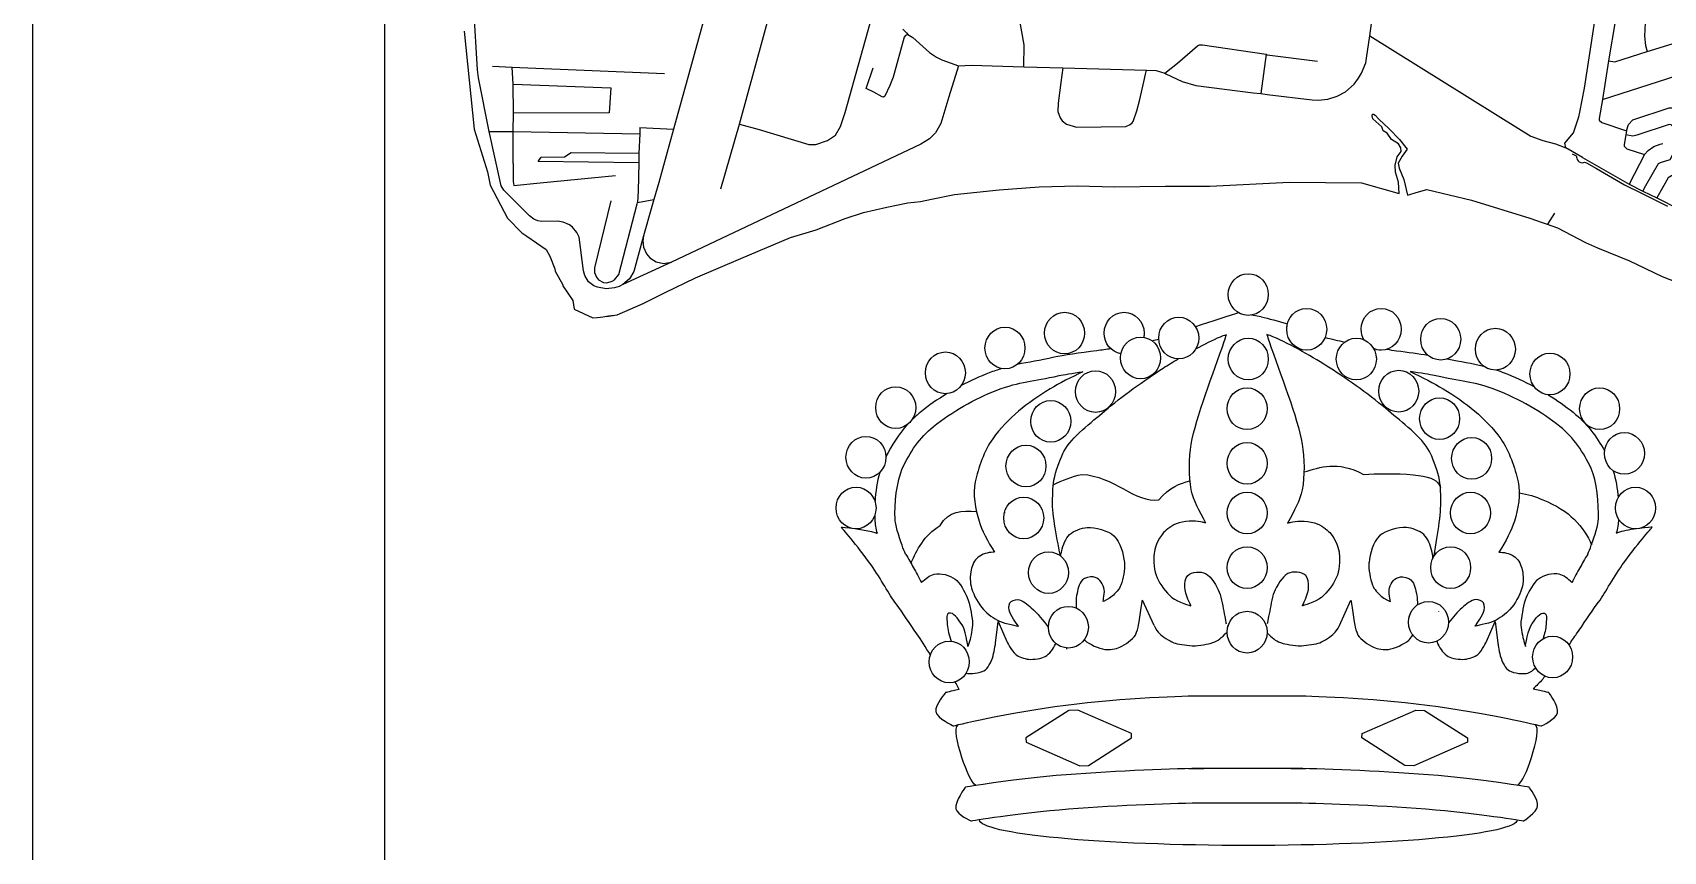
# Model space of a CAD drawing. Header units: millimetres. Extents: x 217 to 400, y 411 to 592.
# Drawn here: x 216.6 to 309.2, y 471.7 to 518.2 of the extents above; entities that cross this region are included whole.
import ezdxf

# ---------------------------------------------------------------- set-up
doc = ezdxf.new("R2010")
doc.units = ezdxf.units.MM
doc.header["$MEASUREMENT"] = 0
doc.layers.add('Default', color=18, linetype='Continuous', true_color=0x000000)
doc.layers.add('Meubles', color=7, linetype='Continuous', true_color=0xffffff)

msp = doc.modelspace()

# ---------------------------------------------------------------- linework, layer by layer
at = {"color": 1, "true_color": 0xff0000}
for points in [[(255.72, 509.342), (256.772, 513.011), (259.942, 524.574), (262.911, 535.366), (263.544, 537.712), (264.561, 541.382), (266.003, 546.651), (267.762, 552.93), (268.27, 554.811), (269.011, 557.552), (269.361, 558.896), (270.41, 562.654)], [(256.772, 513.011), (257.893, 512.705), (260.722, 511.855), (261.112, 511.855), (261.78, 512.077), (262.223, 512.393), (262.523, 512.883), (262.775, 513.673), (265.447, 523.236), (267.549, 530.775), (268.273, 531.893), (269.572, 533.999)], [(303.699, 511.674), (303.658, 511.931), (304.148, 512.516), (304.43, 513.371), (304.442, 513.427), (304.495, 513.692), (304.767, 515.047), (305.624, 520.615), (305.736, 521.117), (306.045, 522.05), (309.642, 529.405), (310.428, 530.974), (311.046, 532.075)], [(311.524, 530.197), (308.503, 523.919), (307.28, 521.466), (306.819, 520.18), (306.522, 518.961), (306.13, 516.6), (305.793, 514.421), (305.596, 513.327), (305.61, 513.237), (305.75, 513.101), (307.156, 512.627)], [(312.944, 529.504), (309.838, 523.237), (308.715, 520.939), (308.419, 519.996), (308.236, 519.144), (308.181, 518.002), (308.236, 517.484), (308.321, 517.134)], [(266.057, 518.409), (266.255, 518.193), (266.342, 518.102), (266.62, 517.928), (267.562, 517.077), (267.962, 516.815), (268.268, 516.662), (269.208, 516.333), (269.938, 516.358), (272.918, 516.274), (275.136, 516.209), (279.9, 516.082), (280.447, 516.058), (280.939, 515.915), (280.995, 515.865), (281.922, 515.431), (282.695, 515.198), (285.955, 514.798), (286.389, 514.747), (286.755, 514.696), (289.299, 514.387), (289.65, 514.371), (290.183, 514.438), (290.716, 514.605), (291.196, 514.856), (291.688, 515.28), (291.939, 515.615), (292.109, 515.906), (292.347, 516.5), (292.392, 516.758), (292.586, 518.026), (293.007, 521.265)], [(272.918, 516.274), (272.945, 517.517), (272.383, 520.698), (272.326, 521.408)], [(269.208, 516.333), (268.674, 514.572), (268.21, 513.045), (267.902, 512.511), (267.564, 512.185), (267.073, 511.867), (252.912, 505.181), (250.157, 503.906), (249.947, 503.796), (249.68, 503.713), (249.201, 503.663), (248.709, 503.746), (248.5, 503.837), (248.205, 504.063), (247.993, 504.413), (247.91, 504.674), (247.671, 506.601), (247.544, 506.868), (247.292, 507.168), (247.122, 507.292), (246.757, 507.443), (246.448, 507.494), (245.534, 507.476), (245.325, 507.517), (245.1, 507.61), (244.847, 507.803), (243.4, 509.272), (243.246, 509.505), (242.57, 512.594), (241.953, 515.649), (241.896, 516.091), (241.686, 519.58)], [(254.751, 518.961), (253.895, 515.874), (253.024, 512.736), (252.195, 509.697), (251.913, 508.736), (251.792, 508.338), (251.324, 506.661), (251.281, 506.39), (251.324, 506.032), (251.492, 505.65), (251.689, 505.424), (252.053, 505.19), (252.462, 505.106), (252.912, 505.181)], [(241.149, 518.285), (241.714, 512.727), (242.461, 510.311), (242.619, 509.552), (243.595, 507.67), (244.416, 506.833), (244.705, 506.644), (245.801, 505.902), (245.998, 505.517), (246.285, 504.796), (246.314, 504.663), (246.737, 503.881), (246.749, 503.833), (247.316, 502.993), (247.391, 502.514), (248.457, 502.004)], [(266.342, 518.102), (266.202, 518.053), (266.131, 517.96), (265.499, 515.681), (265.315, 515.198), (265.035, 514.596), (264.952, 514.554), (264.881, 514.563), (264.403, 514.838), (263.968, 515.038), (264.362, 516.215)], [(292.586, 518.027), (301.029, 512.765), (301.718, 512.336), (302.407, 512.085), (303.123, 511.892), (303.699, 511.674)], [(280.939, 515.915), (281.654, 516.482), (282.793, 517.469), (282.906, 517.511), (283.074, 517.517), (286.686, 516.991), (286.744, 516.957), (289.599, 516.58)], [(286.686, 516.991), (286.389, 514.747)], [(306.13, 516.6), (306.494, 516.549), (308.321, 517.134), (309.754, 517.576)], [(242.754, 516.307), (243.877, 516.242), (244.312, 516.233), (252.517, 515.891)], [(243.919, 510.774), (243.919, 512.603), (243.951, 513.644), (243.933, 515.289), (243.877, 516.242)], [(275.136, 516.209), (275.024, 515.373), (274.869, 514.213), (274.856, 513.736), (274.981, 513.371), (275.108, 513.202), (275.347, 513.018), (275.91, 512.843), (278.72, 512.87), (278.959, 512.985), (279.071, 513.087), (279.127, 513.161), (279.338, 513.762), (279.521, 514.421), (279.747, 515.416), (279.845, 515.843), (279.9, 516.082)], [(243.933, 515.289), (249.468, 515.073), (249.385, 513.653), (243.951, 513.645)], [(305.793, 514.421), (310.035, 515.782)], [(249.833, 502.19), (251.312, 502.82), (252.552, 503.458), (254.28, 504.291), (256.856, 505.384), (259.666, 506.567), (261.139, 507.013), (262.778, 507.652), (263.821, 507.988), (265.137, 508.302), (266.334, 508.542), (267.053, 508.615), (267.676, 508.76), (268.994, 509.012), (271.531, 509.278), (273.795, 509.446), (275.951, 509.507), (278.07, 509.448), (280.98, 509.496), (283.483, 509.496), (288.021, 509.712), (292.105, 509.689), (294.245, 509.076), (294.206, 509.717), (294.026, 510.288), (294.007, 510.692), (294.135, 511.156), (294.363, 511.453), (294.333, 511.67), (294.21, 511.893), (293.805, 512.132), (293.554, 512.492), (293.325, 512.625), (293.266, 512.853), (292.751, 513.31), (292.703, 513.491), (292.727, 513.575), (292.786, 513.587), (292.882, 513.528), (293.086, 513.299), (293.673, 512.745), (294.266, 512.14), (294.691, 511.592), (294.411, 511.196), (294.194, 510.79), (294.234, 510.505), (294.501, 509.872), (294.718, 508.973), (295.34, 509.172), (295.805, 509.292), (298.356, 508.703), (301.661, 507.68), (302.364, 507.426), (302.653, 507.325), (303.242, 507.115), (304.834, 506.297), (305.516, 505.985), (307.325, 505.251), (309.181, 504.36), (310.917, 503.686)], [(307.156, 512.627), (307.268, 512.994), (307.52, 513.252), (309.571, 513.938), (309.978, 513.946), (310.274, 513.803)], [(310.527, 513.412), (310.934, 512.043), (311.144, 511.283), (311.469, 510.865), (311.538, 510.548), (311.483, 510.207), (311.384, 510.089), (311.173, 509.963), (311.046, 509.931), (310.315, 509.923), (309.894, 510.083), (309.711, 510.074), (309.529, 509.972), (308.882, 508.828)], [(242.57, 512.594), (243.073, 512.597), (243.919, 512.603), (251.127, 512.47)], [(251.127, 512.819), (251.127, 512.469), (251.07, 511.358), (251.07, 510.823), (251.015, 509.212), (250.986, 508.561)], [(251.127, 512.819), (253.024, 512.736)], [(307.156, 512.627), (307.113, 512.401), (307.014, 511.859), (307.028, 511.767), (307.168, 511.609), (308.181, 511.283)], [(308.074, 509.216), (308.243, 509.521), (308.974, 510.786), (309.082, 510.834), (309.635, 511.013), (310.071, 511.813), (309.779, 512.887), (309.689, 512.966), (309.571, 512.986), (307.739, 512.385), (307.522, 512.336), (307.113, 512.401)], [(251.07, 510.823), (245.353, 510.892), (245.507, 511.132), (246.842, 511.15), (247.221, 511.399), (251.07, 511.358)], [(304.649, 511.117), (303.699, 511.674)], [(304.065, 511.329), (304.302, 511.21), (304.321, 511.183), (304.321, 511.144), (304.331, 511.086), (304.356, 511.007), (304.403, 510.921), (304.471, 510.866), (304.553, 510.834), (304.647, 510.822), (304.764, 510.848), (304.83, 510.844), (304.889, 510.822), (305.448, 510.493), (307.042, 509.575), (307.221, 509.473), (307.808, 509.185), (309.48, 508.357)], [(308.181, 511.283), (307.31, 509.605)], [(308.181, 511.283), (308.378, 511.509), (308.715, 511.743), (309.065, 511.885), (309.22, 511.918)], [(243.919, 510.774), (243.919, 509.765), (243.962, 509.522), (245.467, 509.672), (249.745, 510.099)], [(304.649, 511.117), (307.31, 509.605), (308.074, 509.216), (308.882, 508.828), (310.106, 508.203), (314.67, 505.783), (318.015, 503.612), (319.519, 502.67), (322.048, 501.033), (325.038, 499.071), (325.752, 498.714)], [(249.468, 508.649), (248.542, 504.848), (248.542, 504.581), (248.654, 504.315), (248.767, 504.172), (249.061, 504.021), (249.243, 504.004), (249.54, 504.09), (249.68, 504.173), (249.919, 504.472), (250.959, 508.492), (250.986, 508.561)], [(250.986, 508.561), (251.913, 508.736)], [(251.324, 506.661), (250.775, 504.648), (250.536, 504.23), (250.157, 503.906)]]:
    msp.add_lwpolyline(points, dxfattribs=at)
at = {"color": 4, "true_color": 0x00ffff}
msp.add_lwpolyline([(303.066, 507.95), (302.659, 507.328)], dxfattribs=at)
at = {"color": 1, "true_color": 0xff0000}
msp.add_open_spline([(248.457, 502.004), (249.833, 502.19), (249.033, 502.059), (249.833, 502.19)], degree=3, dxfattribs=at)
at = {"layer": 'Default'}
for points in [[(400.254, 410.972), (400.254, 592.19), (216.633, 592.19), (216.633, 410.972)], [(236.633, 468.208), (236.633, 572.19)]]:
    msp.add_lwpolyline(points, dxfattribs=at)
at = {"layer": 'Default', "color": 5, "true_color": 0x0000ff}
for points in [[(286.409, 502.07), (285.859, 502.167)], [(280.321, 484.536), (279.662, 485.978)], [(290.847, 484.536), (291.506, 485.978)]]:
    msp.add_lwpolyline(points, dxfattribs=at)
at = {"layer": 'Meubles', "color": 5, "true_color": 0x0000ff}
for p, q in [((299.203, 483.634), (299.695, 484.773)), ((299.695, 484.773), (299.849, 483.537))]:
    msp.add_line(p, q, dxfattribs=at)
for points in [[(271.319, 483.537), (271.473, 484.773), (271.965, 483.634)], [(297.023, 484.954), (297.023, 484.963)], [(269.05, 483.534), (269.05, 483.534)], [(296.378, 483.647), (296.385, 483.653)], [(275.8, 483.316), (275.803, 483.316)], [(269.028, 481.342), (269.036, 481.342)]]:
    msp.add_lwpolyline(points, dxfattribs=at)
for points in [[(275.984, 479.739), (275.485, 479.72), (273.042, 478.162), (273.051, 477.919), (276.1, 476.578), (276.599, 476.598), (279.043, 478.155), (279.034, 478.398)], [(295.183, 479.739), (295.683, 479.72), (298.126, 478.162), (298.117, 477.919), (295.068, 476.578), (294.569, 476.598), (292.125, 478.155), (292.134, 478.398)]]:
    msp.add_lwpolyline(points, close=True, dxfattribs=at)
for points in [[(284.536, 503.336), (284.536, 503.99), (285.045, 504.521), (285.672, 504.521)], [(285.672, 504.521), (286.299, 504.521), (286.807, 503.99), (286.807, 503.336)], [(285.672, 502.151), (285.045, 502.151), (284.536, 502.682), (284.536, 503.336)], [(284.583, 503.673), (284.582, 503.684), (284.582, 503.696), (284.582, 503.707)], [(286.807, 503.336), (286.807, 502.682), (286.299, 502.151), (285.672, 502.151)], [(274.103, 501.145), (274.103, 501.799), (274.612, 502.33), (275.239, 502.33)], [(275.239, 502.33), (275.866, 502.33), (276.375, 501.799), (276.375, 501.145)], [(277.487, 501.145), (277.487, 501.799), (277.995, 502.33), (278.623, 502.33)], [(278.623, 502.33), (279.25, 502.33), (279.758, 501.799), (279.758, 501.145)], [(280.589, 500.863), (280.589, 501.517), (281.097, 502.048), (281.724, 502.048)], [(281.724, 502.048), (282.352, 502.048), (282.86, 501.517), (282.86, 500.863)], [(285.126, 502.297), (284.758, 502.184), (283.483, 501.788), (282.679, 501.505)], [(286.409, 502.07), (286.812, 501.972), (287.381, 501.828), (287.896, 501.681)], [(287.855, 501.362), (287.855, 502.016), (288.363, 502.547), (288.99, 502.547)], [(288.99, 502.547), (289.618, 502.547), (290.126, 502.016), (290.126, 501.362)], [(292.084, 501.362), (292.084, 502.016), (292.593, 502.547), (293.22, 502.547)], [(293.22, 502.547), (293.847, 502.547), (294.355, 502.016), (294.355, 501.362)], [(295.468, 500.798), (295.468, 501.453), (295.976, 501.983), (296.603, 501.983)], [(296.603, 501.983), (297.231, 501.983), (297.739, 501.453), (297.739, 500.798)], [(270.72, 500.299), (270.72, 500.954), (271.228, 501.484), (271.856, 501.484)], [(271.856, 501.484), (272.483, 501.484), (272.991, 500.954), (272.991, 500.299)], [(275.239, 499.961), (274.612, 499.961), (274.103, 500.491), (274.103, 501.145)], [(276.375, 501.145), (276.375, 500.491), (275.866, 499.961), (275.239, 499.961)], [(278.443, 499.975), (277.901, 500.065), (277.487, 500.555), (277.487, 501.145)], [(279.758, 501.145), (279.758, 501.063), (279.75, 500.983), (279.735, 500.905)], [(284.093, 500.942), (284.182, 500.981), (284.305, 501.026), (284.438, 501.071)], [(284.304, 500.662), (284.353, 500.81), (284.398, 500.946), (284.438, 501.071)], [(286.728, 501.072), (286.769, 500.946), (286.814, 500.81), (286.864, 500.662)], [(287.075, 500.942), (286.985, 500.981), (286.862, 501.026), (286.728, 501.072)], [(287.827, 501.511), (287.839, 501.506), (287.85, 501.502), (287.862, 501.498)], [(288.99, 500.178), (288.363, 500.178), (287.855, 500.708), (287.855, 501.362)], [(290.126, 501.362), (290.126, 500.708), (289.618, 500.178), (288.99, 500.178)], [(292.237, 500.769), (292.14, 500.943), (292.084, 501.146), (292.084, 501.362)], [(294.355, 501.362), (294.355, 500.708), (293.847, 500.178), (293.22, 500.178)], [(298.569, 500.234), (298.569, 500.889), (299.078, 501.419), (299.705, 501.419)], [(299.705, 501.419), (300.332, 501.419), (300.841, 500.889), (300.841, 500.234)], [(271.856, 499.115), (271.228, 499.115), (270.72, 499.645), (270.72, 500.299)], [(272.991, 500.299), (272.991, 499.645), (272.483, 499.115), (271.856, 499.115)], [(277.077, 500.143), (276.085, 500.007), (275.172, 499.891), (274.654, 499.771)], [(277.874, 500.255), (277.61, 500.217), (277.341, 500.179), (277.077, 500.143)], [(278.42, 499.735), (278.42, 500.39), (278.928, 500.92), (279.556, 500.92)], [(279.556, 500.92), (280.183, 500.92), (280.691, 500.39), (280.691, 499.735)], [(280.59, 500.8), (280.469, 500.763), (280.346, 500.727), (280.224, 500.693)], [(281.724, 499.679), (281.097, 499.679), (280.589, 500.209), (280.589, 500.863)], [(282.86, 500.863), (282.86, 500.209), (282.352, 499.679), (281.724, 499.679)], [(282.433, 494.836), (282.688, 496.374), (283.704, 498.867), (284.304, 500.662)], [(282.698, 500.253), (283.179, 500.513), (283.66, 500.754), (284.093, 500.942)], [(284.536, 499.67), (284.536, 500.325), (285.045, 500.855), (285.672, 500.855)], [(285.672, 500.855), (286.299, 500.855), (286.807, 500.325), (286.807, 499.67)], [(286.864, 500.662), (287.464, 498.867), (288.48, 496.374), (288.735, 494.836)], [(290.323, 499.162), (289.389, 499.757), (288.099, 500.498), (287.075, 500.942)], [(290.034, 500.894), (290.401, 500.809), (290.779, 500.724), (291.156, 500.639)], [(290.674, 499.67), (290.674, 500.325), (291.183, 500.855), (291.81, 500.855)], [(291.81, 500.855), (292.437, 500.855), (292.946, 500.325), (292.946, 499.67)], [(293.22, 500.178), (293.069, 500.178), (292.925, 500.208), (292.793, 500.264)], [(293.539, 500.225), (293.723, 500.199), (293.908, 500.173), (294.091, 500.148)], [(294.091, 500.148), (294.748, 500.058), (295.37, 499.977), (295.866, 499.897)], [(296.603, 499.614), (295.976, 499.614), (295.468, 500.144), (295.468, 500.798)], [(297.739, 500.798), (297.739, 500.144), (297.231, 499.614), (296.603, 499.614)], [(299.705, 499.05), (299.078, 499.05), (298.569, 499.58), (298.569, 500.234)], [(300.841, 500.234), (300.841, 499.58), (300.332, 499.05), (299.705, 499.05)], [(267.336, 498.89), (267.336, 499.544), (267.845, 500.074), (268.472, 500.074)], [(268.472, 500.074), (269.099, 500.074), (269.608, 499.544), (269.608, 498.89)], [(274.654, 499.771), (273.808, 499.577), (273.203, 499.502), (272.549, 499.361)], [(279.556, 498.551), (278.928, 498.551), (278.42, 499.081), (278.42, 499.735)], [(278.627, 499.961), (278.625, 499.961), (278.624, 499.961), (278.623, 499.961)], [(280.691, 499.735), (280.691, 499.081), (280.183, 498.551), (279.556, 498.551)], [(280.845, 499.162), (281.103, 499.327), (281.388, 499.502), (281.687, 499.679)], [(285.672, 498.486), (285.045, 498.486), (284.536, 499.016), (284.536, 499.67)], [(286.807, 499.67), (286.807, 499.016), (286.299, 498.486), (285.672, 498.486)], [(291.81, 498.486), (291.183, 498.486), (290.674, 499.016), (290.674, 499.67)], [(292.946, 499.67), (292.946, 499.016), (292.437, 498.486), (291.81, 498.486)], [(296.972, 499.677), (297.758, 499.517), (298.348, 499.447), (299.056, 499.262)], [(301.671, 498.825), (301.671, 499.479), (302.179, 500.009), (302.806, 500.009)], [(302.806, 500.009), (303.434, 500.009), (303.942, 499.479), (303.942, 498.825)], [(268.472, 497.705), (267.845, 497.705), (267.336, 498.235), (267.336, 498.89)], [(269.608, 498.89), (269.608, 498.235), (269.099, 497.705), (268.472, 497.705)], [(270.966, 498.887), (270.426, 498.68), (269.89, 498.437), (269.369, 498.163)], [(271.669, 499.131), (271.451, 499.063), (271.219, 498.983), (270.966, 498.887)], [(271.399, 497.901), (272.762, 498.421), (273.386, 498.377), (274.931, 498.732)], [(276.281, 498.95), (275.595, 498.628), (274.959, 498.301), (274.42, 497.976)], [(274.931, 498.732), (275.173, 498.788), (275.677, 498.864), (276.281, 498.95)], [(275.86, 497.827), (275.86, 498.481), (276.369, 499.011), (276.996, 499.011)], [(276.996, 499.011), (277.623, 499.011), (278.132, 498.481), (278.132, 497.827)], [(277.527, 496.723), (278.462, 497.522), (279.799, 498.496), (280.845, 499.162)], [(293.641, 496.723), (292.706, 497.522), (291.369, 498.496), (290.323, 499.162)], [(293.082, 497.849), (293.082, 498.503), (293.59, 499.033), (294.218, 499.033)], [(294.218, 499.033), (294.845, 499.033), (295.353, 498.503), (295.353, 497.849)], [(294.871, 498.957), (295.564, 498.633), (296.205, 498.304), (296.748, 497.976)], [(296.237, 498.737), (295.993, 498.793), (295.483, 498.87), (294.871, 498.957)], [(299.768, 497.906), (298.406, 498.426), (297.782, 498.381), (296.237, 498.737)], [(299.759, 499.051), (299.9, 499.004), (300.047, 498.951), (300.202, 498.891)], [(300.202, 498.891), (300.776, 498.672), (301.346, 498.411), (301.897, 498.115)], [(302.806, 497.64), (302.179, 497.64), (301.671, 498.17), (301.671, 498.825)], [(303.942, 498.825), (303.942, 498.17), (303.434, 497.64), (302.806, 497.64)], [(264.517, 496.916), (264.517, 497.57), (265.025, 498.1), (265.652, 498.1)], [(265.652, 498.1), (266.28, 498.1), (266.788, 497.57), (266.788, 496.916)], [(268.568, 497.709), (268.031, 497.383), (267.519, 497.026), (267.045, 496.645)], [(267.791, 495.835), (268.838, 496.676), (270.121, 497.413), (271.399, 497.901)], [(274.42, 497.976), (273.124, 497.194), (272.029, 496.331), (271.157, 495.141)], [(276.996, 496.642), (276.369, 496.642), (275.86, 497.172), (275.86, 497.827)], [(278.132, 497.827), (278.132, 497.172), (277.623, 496.642), (276.996, 496.642)], [(284.471, 496.851), (284.471, 497.505), (284.98, 498.035), (285.607, 498.035)], [(285.607, 498.035), (286.234, 498.035), (286.742, 497.505), (286.742, 496.851)], [(294.218, 496.664), (293.59, 496.664), (293.082, 497.195), (293.082, 497.849)], [(295.353, 497.849), (295.353, 497.195), (294.845, 496.664), (294.218, 496.664)], [(295.403, 496.287), (295.403, 496.941), (295.911, 497.471), (296.538, 497.471)], [(296.538, 497.471), (297.166, 497.471), (297.674, 496.941), (297.674, 496.287)], [(296.748, 497.976), (298.044, 497.194), (299.139, 496.331), (300.011, 495.141)], [(303.376, 495.839), (302.33, 496.68), (301.047, 497.418), (299.768, 497.906)], [(302.713, 497.644), (303.209, 497.337), (303.683, 497.003), (304.123, 496.649)], [(304.49, 496.851), (304.49, 497.505), (304.999, 498.035), (305.626, 498.035)], [(305.626, 498.035), (306.253, 498.035), (306.762, 497.505), (306.762, 496.851)], [(265.652, 495.731), (265.025, 495.731), (264.517, 496.262), (264.517, 496.916)], [(266.788, 496.916), (266.788, 496.262), (266.28, 495.731), (265.652, 495.731)], [(267.045, 496.645), (266.881, 496.514), (266.726, 496.375), (266.579, 496.231)], [(273.323, 496.135), (273.323, 496.789), (273.831, 497.319), (274.458, 497.319)], [(274.458, 497.319), (275.085, 497.319), (275.594, 496.789), (275.594, 496.135)], [(275.197, 494.416), (275.652, 495.267), (276.775, 496.081), (277.527, 496.723)], [(285.607, 495.666), (284.98, 495.666), (284.471, 496.197), (284.471, 496.851)], [(286.742, 496.851), (286.742, 496.197), (286.234, 495.666), (285.607, 495.666)], [(295.971, 494.416), (295.516, 495.267), (294.393, 496.081), (293.641, 496.723)], [(304.123, 496.649), (304.887, 496.035), (305.468, 495.267), (305.908, 494.452)], [(305.626, 495.666), (304.999, 495.666), (304.49, 496.197), (304.49, 496.851)], [(306.762, 496.851), (306.762, 496.197), (306.253, 495.666), (305.626, 495.666)], [(266.308, 495.949), (265.809, 495.397), (265.411, 494.774), (265.096, 494.131)], [(266.026, 493.452), (266.441, 494.369), (267.022, 495.217), (267.791, 495.835)], [(274.458, 494.95), (273.831, 494.95), (273.323, 495.481), (273.323, 496.135)], [(275.594, 496.135), (275.594, 495.481), (275.085, 494.95), (274.458, 494.95)], [(296.538, 495.102), (295.911, 495.102), (295.403, 495.633), (295.403, 496.287)], [(297.674, 496.287), (297.674, 495.633), (297.166, 495.102), (296.538, 495.102)], [(305.142, 493.454), (304.727, 494.372), (304.146, 495.22), (303.376, 495.839)], [(305.9, 494.313), (305.9, 494.967), (306.409, 495.498), (307.036, 495.498)], [(307.036, 495.498), (307.663, 495.498), (308.172, 494.967), (308.172, 494.313)], [(262.825, 494.096), (262.825, 494.75), (263.333, 495.281), (263.961, 495.281)], [(263.961, 495.281), (264.588, 495.281), (265.096, 494.75), (265.096, 494.096)], [(271.157, 495.141), (270.68, 494.49), (270.342, 493.475), (270.169, 492.702)], [(271.913, 493.597), (271.913, 494.251), (272.421, 494.782), (273.048, 494.782)], [(273.048, 494.782), (273.676, 494.782), (274.184, 494.251), (274.184, 493.597)], [(282.433, 492.242), (282.28, 493.008), (282.305, 494.067), (282.433, 494.836)], [(284.471, 493.749), (284.471, 494.403), (284.98, 494.934), (285.607, 494.934)], [(285.607, 494.934), (286.234, 494.934), (286.742, 494.403), (286.742, 493.749)], [(288.735, 494.836), (288.862, 494.067), (288.888, 493.008), (288.735, 492.242)], [(297.224, 494.031), (297.224, 494.685), (297.733, 495.216), (298.36, 495.216)], [(298.36, 495.216), (298.987, 495.216), (299.496, 494.685), (299.496, 494.031)], [(300.011, 495.141), (300.488, 494.49), (300.826, 493.475), (300.999, 492.702)], [(263.961, 492.912), (263.333, 492.912), (262.825, 493.442), (262.825, 494.096)], [(265.096, 494.096), (265.096, 493.442), (264.588, 492.912), (263.961, 492.912)], [(274.68, 493.001), (274.793, 493.471), (275.07, 494.18), (275.197, 494.416)], [(285.607, 492.565), (284.98, 492.565), (284.471, 493.095), (284.471, 493.749)], [(286.742, 493.749), (286.742, 493.095), (286.234, 492.565), (285.607, 492.565)], [(288.838, 493.266), (289.798, 493.516), (290.664, 493.934), (292.222, 493.122)], [(296.488, 493.001), (296.375, 493.471), (296.098, 494.18), (295.971, 494.416)], [(298.36, 492.847), (297.733, 492.847), (297.224, 493.377), (297.224, 494.031)], [(299.496, 494.031), (299.496, 493.377), (298.987, 492.847), (298.36, 492.847)], [(307.036, 493.129), (306.409, 493.129), (305.9, 493.659), (305.9, 494.313)], [(308.172, 494.313), (308.172, 493.659), (307.663, 493.129), (307.036, 493.129)], [(264.742, 493.237), (264.589, 492.703), (264.509, 492.123), (264.476, 491.582)], [(265.61, 490.597), (265.576, 491.412), (265.706, 492.746), (266.026, 493.452)], [(273.048, 492.413), (272.421, 492.413), (271.913, 492.943), (271.913, 493.597)], [(274.184, 493.597), (274.184, 492.943), (273.676, 492.413), (273.048, 492.413)], [(274.561, 491.78), (274.58, 492.097), (274.543, 492.435), (274.68, 493.001)], [(274.594, 492.52), (275.116, 492.788), (275.653, 493.007), (276.226, 493.122)], [(276.226, 493.122), (278.015, 493.04), (279.268, 491.483), (280.588, 491.668)], [(280.588, 491.668), (281.213, 492.404), (281.789, 492.605), (282.36, 492.755)], [(292.222, 493.122), (295.553, 493.272), (296.471, 492.952), (296.585, 492.365)], [(296.607, 491.78), (296.588, 492.097), (296.625, 492.435), (296.488, 493.001)], [(305.558, 490.598), (305.592, 491.414), (305.462, 492.748), (305.142, 493.454)], [(306.397, 493.333), (306.548, 492.842), (306.634, 492.307), (306.677, 491.796)], [(262.261, 491.212), (262.261, 491.866), (262.77, 492.396), (263.397, 492.396)], [(263.397, 492.396), (264.024, 492.396), (264.532, 491.866), (264.532, 491.212)], [(270.169, 492.702), (270.012, 492.005), (270.173, 491.146), (270.381, 490.461)], [(271.783, 490.648), (271.783, 491.302), (272.291, 491.832), (272.918, 491.832)], [(272.918, 491.832), (273.546, 491.832), (274.054, 491.302), (274.054, 490.648)], [(283.259, 490.352), (282.892, 491.046), (282.549, 491.661), (282.433, 492.242)], [(284.471, 490.93), (284.471, 491.584), (284.98, 492.114), (285.607, 492.114)], [(285.607, 492.114), (286.234, 492.114), (286.742, 491.584), (286.742, 490.93)], [(288.735, 492.242), (288.619, 491.661), (288.276, 491.046), (287.909, 490.352)], [(296.585, 492.365), (296.586, 492.365), (296.587, 492.365), (296.588, 492.365)], [(297.159, 490.93), (297.159, 491.584), (297.668, 492.114), (298.295, 492.114)], [(298.295, 492.114), (298.922, 492.114), (299.431, 491.584), (299.431, 490.93)], [(300.999, 492.702), (301.155, 492.005), (300.995, 491.146), (300.787, 490.461)], [(301.062, 492.078), (301.549, 491.995), (302.002, 491.868), (302.402, 491.668)], [(306.529, 491.212), (306.529, 491.866), (307.038, 492.396), (307.665, 492.396)], [(307.665, 492.396), (308.292, 492.396), (308.8, 491.866), (308.8, 491.212)], [(263.397, 490.027), (262.77, 490.027), (262.261, 490.557), (262.261, 491.212)], [(264.532, 491.212), (264.532, 490.557), (264.024, 490.027), (263.397, 490.027)], [(268.184, 490.214), (268.642, 491.078), (269.421, 491.09), (270.236, 491.01)], [(271.82, 490.949), (271.834, 490.952), (271.849, 490.955), (271.863, 490.958)], [(275.009, 488.495), (274.751, 489.685), (274.517, 491.019), (274.561, 491.78)], [(285.607, 489.745), (284.98, 489.745), (284.471, 490.275), (284.471, 490.93)], [(286.742, 490.93), (286.742, 490.275), (286.234, 489.745), (285.607, 489.745)], [(296.227, 488.492), (296.46, 489.815), (296.645, 491.126), (296.607, 491.78)], [(298.295, 489.745), (297.668, 489.745), (297.159, 490.275), (297.159, 490.93)], [(299.431, 490.93), (299.431, 490.275), (298.922, 489.745), (298.295, 489.745)], [(302.402, 491.668), (303.918, 491.104), (304.746, 490.118), (305.169, 489.131)], [(307.665, 490.027), (307.038, 490.027), (306.529, 490.557), (306.529, 491.212)], [(308.8, 491.212), (308.8, 490.557), (308.292, 490.027), (307.665, 490.027)], [(264.253, 487.979), (263.473, 489.076), (262.559, 490.123), (262.559, 490.123)], [(262.559, 490.123), (262.559, 490.123), (263.963, 490.018), (264.523, 489.806)], [(264.458, 490.79), (264.46, 490.709), (264.462, 490.631), (264.465, 490.555)], [(264.465, 490.555), (264.475, 490.307), (264.524, 490.044), (264.593, 489.778)], [(266.012, 489.094), (265.812, 489.629), (265.622, 490.297), (265.61, 490.597)], [(266.509, 488.087), (266.896, 488.853), (267.208, 489.644), (268.184, 490.214)], [(270.381, 490.461), (270.521, 489.999), (270.888, 489.275), (271.26, 488.705)], [(272.918, 489.463), (272.291, 489.463), (271.783, 489.993), (271.783, 490.648)], [(274.054, 490.648), (274.054, 489.993), (273.546, 489.463), (272.918, 489.463)], [(275.529, 489.709), (275.763, 489.924), (276.199, 490.088), (276.518, 490.1)], [(276.518, 490.1), (276.998, 490.118), (277.694, 489.949), (278.045, 489.625)], [(281.739, 490.366), (281.316, 490.249), (281.039, 489.995), (280.867, 489.813)], [(283.067, 490.411), (282.853, 490.481), (282.22, 490.5), (281.739, 490.366)], [(283.259, 490.352), (283.186, 490.375), (283.119, 490.394), (283.067, 490.411)], [(287.909, 490.352), (287.982, 490.375), (288.049, 490.394), (288.101, 490.411)], [(288.101, 490.411), (288.314, 490.481), (288.947, 490.5), (289.429, 490.366)], [(289.429, 490.366), (289.852, 490.249), (290.129, 489.995), (290.301, 489.813)], [(294.65, 490.1), (294.17, 490.118), (293.474, 489.949), (293.123, 489.625)], [(295.639, 489.709), (295.405, 489.924), (294.969, 490.088), (294.65, 490.1)], [(300.787, 490.461), (300.647, 489.999), (300.28, 489.275), (299.908, 488.705)], [(305.156, 489.094), (305.356, 489.63), (305.546, 490.298), (305.558, 490.598)], [(306.703, 490.556), (306.692, 490.308), (306.644, 490.044), (306.575, 489.778)], [(307.716, 490.028), (307.325, 489.976), (306.899, 489.902), (306.645, 489.806)], [(306.704, 490.58), (306.703, 490.572), (306.703, 490.564), (306.703, 490.556)], [(306.915, 487.979), (307.695, 489.076), (308.609, 490.123), (308.609, 490.123)], [(308.609, 490.123), (308.609, 490.123), (308.288, 490.099), (307.892, 490.051)], [(264.523, 489.806), (264.546, 489.797), (264.569, 489.788), (264.593, 489.778)], [(266.21, 488.591), (266.15, 488.737), (266.081, 488.909), (266.012, 489.094)], [(275.077, 488.786), (275.15, 489.085), (275.301, 489.499), (275.529, 489.709)], [(278.045, 489.625), (278.403, 489.292), (278.584, 488.598), (278.638, 488.114)], [(280.867, 489.813), (280.496, 489.422), (280.343, 488.841), (280.327, 488.641)], [(284.471, 487.828), (284.471, 488.482), (284.98, 489.013), (285.607, 489.013)], [(285.607, 489.013), (286.234, 489.013), (286.742, 488.482), (286.742, 487.828)], [(290.301, 489.813), (290.672, 489.422), (290.825, 488.841), (290.841, 488.641)], [(293.123, 489.625), (292.764, 489.292), (292.583, 488.598), (292.53, 488.114)], [(296.091, 488.786), (296.018, 489.085), (295.866, 489.499), (295.639, 489.709)], [(296.032, 487.828), (296.032, 488.482), (296.54, 489.013), (297.167, 489.013)], [(297.167, 489.013), (297.794, 489.013), (298.303, 488.482), (298.303, 487.828)], [(304.957, 488.59), (305.018, 488.737), (305.087, 488.909), (305.156, 489.094)], [(306.645, 489.806), (306.622, 489.797), (306.598, 489.788), (306.575, 489.778)], [(266.21, 488.591), (266.379, 488.339), (266.529, 488.043), (266.662, 487.813)], [(270.328, 488.422), (270.125, 488.258), (269.989, 487.948), (269.932, 487.695)], [(271.176, 488.702), (270.88, 488.689), (270.558, 488.607), (270.328, 488.422)], [(271.26, 488.705), (271.232, 488.704), (271.204, 488.703), (271.176, 488.702)], [(273.193, 487.546), (273.193, 488.2), (273.701, 488.731), (274.328, 488.731)], [(274.328, 488.731), (274.956, 488.731), (275.464, 488.2), (275.464, 487.546)], [(275.019, 488.487), (275.034, 488.591), (275.054, 488.691), (275.077, 488.786)], [(278.638, 488.114), (278.682, 487.726), (278.563, 487.199), (278.44, 486.828)], [(280.327, 488.641), (280.294, 488.21), (280.312, 487.632), (280.495, 487.244)], [(290.841, 488.641), (290.874, 488.21), (290.856, 487.632), (290.673, 487.244)], [(292.528, 488.1), (292.489, 487.713), (292.606, 487.194), (292.727, 486.828)], [(292.53, 488.114), (292.529, 488.11), (292.529, 488.105), (292.528, 488.1)], [(296.164, 488.383), (296.146, 488.524), (296.122, 488.66), (296.091, 488.786)], [(299.908, 488.705), (299.936, 488.704), (299.964, 488.703), (299.992, 488.702)], [(299.992, 488.702), (300.288, 488.689), (300.61, 488.607), (300.84, 488.422)], [(300.84, 488.422), (301.043, 488.258), (301.179, 487.948), (301.236, 487.695)], [(304.957, 488.59), (304.789, 488.339), (304.639, 488.043), (304.506, 487.813)], [(265.676, 485.766), (265.257, 486.315), (264.84, 487.151), (264.253, 487.979)], [(266.662, 487.813), (266.803, 487.569), (266.974, 487.267), (267.12, 486.976)], [(267.12, 486.976), (267.317, 487.2), (267.598, 487.392), (267.84, 487.451)], [(267.84, 487.451), (268.193, 487.537), (268.722, 487.395), (269.019, 487.179)], [(269.019, 487.179), (269.298, 486.976), (269.572, 486.462), (269.706, 486.136)], [(269.932, 487.695), (269.861, 487.375), (269.866, 486.973), (269.961, 486.66)], [(274.328, 486.362), (273.701, 486.362), (273.193, 486.892), (273.193, 487.546)], [(275.464, 487.546), (275.464, 486.892), (274.956, 486.362), (274.328, 486.362)], [(276.858, 487.303), (276.711, 487.327), (276.368, 487.24), (276.264, 487.135)], [(277.479, 486.688), (277.381, 486.982), (277.166, 487.254), (276.858, 487.303)], [(280.495, 487.244), (280.675, 486.865), (281.016, 486.4), (281.336, 486.139)], [(282.065, 486.721), (282.06, 486.903), (282.099, 487.264), (282.234, 487.38)], [(282.234, 487.38), (282.468, 487.583), (282.969, 487.636), (283.243, 487.497)], [(283.243, 487.497), (283.561, 487.335), (283.893, 486.77), (284.028, 486.43)], [(285.607, 486.643), (284.98, 486.643), (284.471, 487.174), (284.471, 487.828)], [(286.742, 487.828), (286.742, 487.174), (286.234, 486.643), (285.607, 486.643)], [(287.925, 487.497), (287.606, 487.335), (287.275, 486.77), (287.14, 486.43)], [(288.934, 487.38), (288.7, 487.583), (288.199, 487.636), (287.925, 487.497)], [(289.103, 486.721), (289.108, 486.903), (289.069, 487.264), (288.934, 487.38)], [(290.673, 487.244), (290.493, 486.865), (290.152, 486.4), (289.831, 486.139)], [(293.688, 486.688), (293.786, 486.982), (294.002, 487.254), (294.31, 487.303)], [(294.31, 487.303), (294.457, 487.327), (294.8, 487.24), (294.904, 487.135)], [(297.167, 486.643), (296.54, 486.643), (296.032, 487.174), (296.032, 487.828)], [(298.303, 487.828), (298.303, 487.174), (297.794, 486.643), (297.167, 486.643)], [(301.236, 487.695), (301.307, 487.375), (301.302, 486.973), (301.207, 486.66)], [(302.149, 487.179), (301.87, 486.976), (301.596, 486.462), (301.462, 486.136)], [(303.328, 487.451), (302.975, 487.537), (302.446, 487.395), (302.149, 487.179)], [(304.048, 486.976), (303.851, 487.2), (303.57, 487.392), (303.328, 487.451)], [(304.506, 487.813), (304.365, 487.569), (304.194, 487.267), (304.048, 486.976)], [(305.492, 485.766), (305.911, 486.315), (306.328, 487.151), (306.915, 487.979)], [(269.961, 486.66), (270.089, 486.236), (270.333, 485.779), (270.639, 485.457)], [(275.925, 486.24), (275.888, 486.061), (275.885, 485.804), (275.899, 485.536)], [(276.264, 487.135), (276.025, 486.894), (275.993, 486.572), (275.925, 486.24)], [(277.423, 485.905), (277.423, 485.905), (277.554, 486.464), (277.479, 486.688)], [(278.44, 486.828), (278.378, 486.639), (278.094, 486.341), (277.95, 486.203)], [(282.42, 485.654), (282.42, 485.654), (282.077, 486.313), (282.065, 486.721)], [(284.028, 486.43), (284.166, 486.082), (284.23, 485.576), (284.308, 485.208)], [(287.14, 486.43), (287.002, 486.082), (286.937, 485.576), (286.86, 485.208)], [(288.747, 485.654), (288.747, 485.654), (289.091, 486.313), (289.103, 486.721)], [(292.727, 486.828), (292.79, 486.639), (293.074, 486.341), (293.218, 486.203)], [(293.745, 485.905), (293.745, 485.905), (293.614, 486.464), (293.688, 486.688)], [(294.904, 487.135), (295.143, 486.894), (295.175, 486.572), (295.243, 486.24)], [(295.243, 486.24), (295.272, 486.1), (295.28, 485.913), (295.276, 485.709)], [(301.207, 486.66), (301.079, 486.236), (300.835, 485.779), (300.529, 485.457)], [(266.848, 484.071), (266.459, 484.601), (266.075, 485.244), (265.676, 485.766)], [(269.368, 484.663), (269.182, 484.89), (268.94, 485.331), (268.669, 485.232)], [(269.706, 486.136), (269.88, 485.711), (269.94, 485.223), (270.009, 484.767)], [(270.639, 485.457), (270.871, 485.213), (271.231, 484.917), (271.543, 484.786)], [(272.137, 485.289), (272.079, 485.438), (272.05, 485.686), (272.137, 485.821)], [(272.137, 485.821), (272.212, 485.938), (272.421, 486.023), (272.561, 486.016)], [(272.561, 486.016), (272.865, 486.003), (273.118, 485.732), (273.352, 485.541)], [(273.352, 485.541), (273.691, 485.265), (274.038, 484.788), (274.314, 484.45)], [(274.32, 484.444), (274.32, 485.099), (274.829, 485.629), (275.456, 485.629)], [(275.456, 485.629), (276.083, 485.629), (276.592, 485.099), (276.592, 484.444)], [(277.95, 486.203), (277.78, 486.041), (277.423, 485.905), (277.423, 485.905)], [(279.422, 484.437), (279.472, 484.623), (279.662, 485.978), (279.662, 485.978)], [(281.336, 486.139), (281.686, 485.854), (282.42, 485.654), (282.42, 485.654)], [(284.471, 484.163), (284.471, 484.817), (284.98, 485.347), (285.607, 485.347)], [(285.607, 485.347), (286.234, 485.347), (286.742, 484.817), (286.742, 484.163)], [(289.831, 486.139), (289.482, 485.854), (288.747, 485.654), (288.747, 485.654)], [(291.506, 485.978), (291.506, 485.978), (291.695, 484.623), (291.746, 484.437)], [(293.218, 486.203), (293.387, 486.041), (293.745, 485.905), (293.745, 485.905)], [(294.774, 484.726), (294.774, 485.381), (295.282, 485.911), (295.909, 485.911)], [(295.909, 485.911), (296.537, 485.911), (297.045, 485.381), (297.045, 484.726)], [(296.271, 485.79), (296.271, 485.79), (296.271, 485.789), (296.271, 485.789)], [(296.479, 485.346), (296.48, 485.341), (296.481, 485.337), (296.483, 485.332)], [(296.62, 485.623), (296.623, 485.63), (296.626, 485.636), (296.629, 485.643)], [(297.815, 485.541), (297.551, 485.325), (297.281, 484.987), (297.045, 484.688)], [(298.607, 486.016), (298.303, 486.003), (298.05, 485.732), (297.815, 485.541)], [(299.031, 485.821), (298.955, 485.938), (298.747, 486.023), (298.607, 486.016)], [(299.031, 485.289), (299.088, 485.438), (299.117, 485.686), (299.031, 485.821)], [(300.529, 485.457), (300.297, 485.213), (299.937, 484.917), (299.624, 484.786)], [(301.462, 486.136), (301.288, 485.711), (301.228, 485.223), (301.159, 484.767)], [(301.8, 484.663), (301.986, 484.89), (302.227, 485.331), (302.498, 485.232)], [(304.319, 484.071), (304.709, 484.601), (305.092, 485.244), (305.492, 485.766)], [(268.669, 485.232), (268.495, 485.168), (268.573, 484.79), (268.582, 484.598)], [(268.582, 484.598), (268.596, 484.306), (268.694, 483.978), (268.795, 483.65)], [(269.748, 483.356), (269.748, 483.356), (269.612, 484.364), (269.368, 484.663)], [(270.009, 484.767), (270.04, 484.561), (269.947, 484.051), (269.873, 483.743)], [(271.543, 484.786), (271.883, 484.643), (272.618, 484.506), (272.618, 484.506)], [(272.618, 484.506), (272.618, 484.506), (272.255, 484.984), (272.137, 485.289)], [(274.314, 484.45), (274.316, 484.447), (274.318, 484.444), (274.32, 484.442)], [(275.456, 483.26), (274.829, 483.26), (274.32, 483.79), (274.32, 484.444)], [(276.592, 484.444), (276.592, 483.79), (276.083, 483.26), (275.456, 483.26)], [(279.264, 483.996), (279.283, 484.025), (279.372, 484.251), (279.422, 484.437)], [(280.321, 484.536), (280.408, 484.347), (280.572, 484.142), (280.611, 484.103)], [(284.308, 485.208), (284.345, 485.034), (284.42, 484.627), (284.42, 484.627)], [(284.518, 484.5), (284.517, 484.511), (284.517, 484.522), (284.517, 484.534)], [(285.968, 485.226), (285.968, 485.226), (285.968, 485.225), (285.968, 485.225)], [(286.86, 485.208), (286.823, 485.034), (286.748, 484.627), (286.748, 484.627)], [(290.556, 484.103), (290.596, 484.142), (290.76, 484.347), (290.847, 484.536)], [(291.746, 484.437), (291.796, 484.251), (291.885, 484.025), (291.904, 483.996)], [(295.909, 483.542), (295.282, 483.542), (294.774, 484.072), (294.774, 484.726)], [(294.82, 485.064), (294.82, 485.075), (294.819, 485.086), (294.819, 485.098)], [(297.045, 484.726), (297.045, 484.072), (296.537, 483.542), (295.909, 483.542)], [(297.024, 484.956), (297.023, 484.955), (297.023, 484.955), (297.023, 484.954)], [(298.55, 484.506), (298.55, 484.506), (298.913, 484.984), (299.031, 485.289)], [(299.624, 484.786), (299.285, 484.643), (298.55, 484.506), (298.55, 484.506)], [(301.159, 484.767), (301.127, 484.561), (301.221, 484.051), (301.295, 483.743)], [(301.42, 483.356), (301.42, 483.356), (301.556, 484.364), (301.8, 484.663)], [(302.586, 484.598), (302.574, 484.349), (302.501, 484.073), (302.417, 483.794)], [(302.498, 485.232), (302.673, 485.168), (302.595, 484.79), (302.586, 484.598)], [(267.617, 482.862), (267.368, 483.29), (267.09, 483.741), (266.848, 484.071)], [(267.553, 482.471), (267.553, 483.125), (268.062, 483.655), (268.689, 483.655)], [(268.689, 483.655), (269.316, 483.655), (269.825, 483.125), (269.825, 482.471)], [(269.05, 483.534), (269.05, 483.534), (269.05, 483.534), (269.05, 483.533)], [(269.873, 483.743), (269.817, 483.506), (269.748, 483.356), (269.748, 483.356)], [(271.18, 482.823), (271.267, 483.145), (271.319, 483.537), (271.319, 483.537)], [(271.965, 483.634), (271.965, 483.634), (272.202, 483.13), (272.466, 482.892)], [(274.136, 482.783), (274.383, 482.926), (274.594, 483.189), (274.728, 483.488)], [(274.728, 483.488), (274.732, 483.498), (274.737, 483.51), (274.742, 483.523)], [(276.361, 483.729), (276.369, 483.72), (276.377, 483.713), (276.384, 483.706)], [(276.384, 483.706), (276.64, 483.477), (277.186, 483.23), (277.531, 483.18)], [(278.378, 483.305), (278.691, 483.446), (279.099, 483.75), (279.264, 483.996)], [(280.611, 484.103), (280.786, 483.93), (281.194, 483.669), (281.439, 483.562)], [(281.439, 483.562), (281.651, 483.47), (282.116, 483.432), (282.478, 483.384)], [(282.478, 483.384), (282.612, 483.366), (283.315, 483.46), (283.509, 483.523)], [(283.509, 483.523), (283.96, 483.67), (283.991, 483.715), (284.365, 484.059)], [(284.365, 484.059), (284.395, 484.087), (284.432, 484.131), (284.471, 484.187)], [(285.607, 482.978), (284.98, 482.978), (284.471, 483.508), (284.471, 484.163)], [(286.742, 484.163), (286.742, 483.508), (286.234, 482.978), (285.607, 482.978)], [(286.742, 484.126), (286.764, 484.099), (286.785, 484.076), (286.803, 484.059)], [(286.803, 484.059), (287.177, 483.715), (287.207, 483.67), (287.659, 483.523)], [(287.659, 483.523), (287.853, 483.46), (288.556, 483.366), (288.69, 483.384)], [(288.69, 483.384), (289.052, 483.432), (289.517, 483.47), (289.729, 483.562)], [(289.729, 483.562), (289.974, 483.669), (290.382, 483.93), (290.556, 484.103)], [(291.904, 483.996), (292.069, 483.75), (292.477, 483.446), (292.79, 483.305)], [(293.637, 483.18), (293.982, 483.23), (294.528, 483.477), (294.784, 483.706)], [(294.784, 483.706), (294.836, 483.754), (294.922, 483.864), (295.013, 483.998)], [(295.574, 483.595), (295.572, 483.593), (295.571, 483.59), (295.57, 483.588)], [(296.351, 483.786), (296.347, 483.781), (296.346, 483.779), (296.346, 483.779)], [(296.385, 483.653), (296.405, 483.581), (296.424, 483.523), (296.44, 483.488)], [(296.44, 483.488), (296.574, 483.189), (296.785, 482.926), (297.032, 482.783)], [(298.702, 482.892), (298.966, 483.13), (299.203, 483.634), (299.203, 483.634)], [(299.849, 483.537), (299.849, 483.537), (299.901, 483.145), (299.988, 482.823)], [(301.295, 483.743), (301.351, 483.506), (301.42, 483.356), (301.42, 483.356)], [(301.823, 482.753), (301.823, 483.407), (302.331, 483.937), (302.959, 483.937)], [(302.959, 483.937), (303.586, 483.937), (304.094, 483.407), (304.094, 482.753)], [(303.891, 483.429), (304.038, 483.664), (304.184, 483.886), (304.319, 484.071)], [(267.6, 482.808), (267.599, 482.819), (267.599, 482.831), (267.599, 482.842)], [(270.664, 481.971), (270.879, 482.089), (271.085, 482.466), (271.18, 482.823)], [(272.466, 482.892), (272.588, 482.782), (272.97, 482.643), (273.203, 482.621)], [(273.203, 482.621), (273.477, 482.595), (273.941, 482.671), (274.136, 482.783)], [(275.374, 483.263), (275.364, 483.238), (275.353, 483.213), (275.343, 483.189)], [(275.801, 483.315), (275.801, 483.316), (275.801, 483.316), (275.8, 483.316)], [(277.531, 483.18), (277.75, 483.148), (278.168, 483.21), (278.378, 483.305)], [(292.79, 483.305), (293, 483.21), (293.418, 483.148), (293.637, 483.18)], [(297.032, 482.783), (297.227, 482.671), (297.691, 482.595), (297.964, 482.621)], [(297.964, 482.621), (298.198, 482.643), (298.58, 482.782), (298.702, 482.892)], [(299.988, 482.823), (300.083, 482.466), (300.289, 482.089), (300.504, 481.971)], [(302.959, 481.568), (302.331, 481.568), (301.823, 482.099), (301.823, 482.753)], [(304.094, 482.753), (304.094, 482.099), (303.586, 481.568), (302.959, 481.568)], [(268.689, 481.286), (268.062, 481.286), (267.553, 481.817), (267.553, 482.471)], [(269.825, 482.471), (269.825, 481.817), (269.316, 481.286), (268.689, 481.286)], [(269.645, 481.831), (269.895, 481.767), (270.423, 481.839), (270.664, 481.971)], [(300.504, 481.971), (300.757, 481.832), (301.328, 481.76), (301.559, 481.841)], [(301.559, 481.841), (301.689, 481.887), (301.842, 481.993), (301.992, 482.131)], [(302.531, 481.655), (302.499, 481.623), (302.466, 481.593), (302.432, 481.563)], [(268.481, 480.73), (268.481, 480.73), (267.856, 480.009), (267.928, 479.65)], [(268.321, 481.587), (268.321, 481.587), (268.321, 481.587), (268.321, 481.587)], [(269.245, 480.907), (268.761, 480.798), (268.481, 480.73), (268.481, 480.73)], [(269.035, 481.342), (269.031, 481.344), (269.028, 481.346), (269.024, 481.348)], [(269.245, 480.907), (269.172, 481.054), (269.098, 481.201), (269.024, 481.348)], [(302.402, 481.488), (302.217, 481.303), (302.031, 481.118), (301.846, 480.932)], [(302.741, 480.73), (302.741, 480.73), (302.409, 480.809), (301.846, 480.932)], [(302.432, 481.563), (302.422, 481.538), (302.412, 481.513), (302.402, 481.488)], [(303.236, 479.584), (303.323, 479.949), (302.741, 480.73), (302.741, 480.73)], [(268.915, 478.837), (268.915, 478.837), (272.017, 479.598), (275.308, 480.024)], [(275.308, 480.024), (278.6, 480.451), (282.185, 480.553), (282.98, 480.553)], [(282.98, 480.553), (283.256, 480.553), (287.971, 480.553), (288.247, 480.553)], [(288.247, 480.553), (289.012, 480.553), (292.534, 480.451), (295.834, 480.024)], [(295.834, 480.024), (299.134, 479.598), (302.321, 478.837), (302.321, 478.837)], [(267.928, 479.65), (268.006, 479.266), (268.915, 478.837), (268.915, 478.837)], [(269.413, 477.052), (269.125, 477.946), (268.963, 478.709), (269.196, 478.904)], [(301.755, 477.052), (302.055, 477.981), (302.217, 478.768), (301.943, 478.924)], [(302.321, 478.837), (302.321, 478.837), (303.153, 479.232), (303.236, 479.584)], [(270.213, 475.457), (269.944, 475.613), (269.668, 476.262), (269.413, 477.052)], [(300.967, 475.465), (301.233, 475.633), (301.504, 476.275), (301.755, 477.052)], [(275.33, 476.063), (272.316, 475.831), (269.607, 475.358), (269.607, 475.358)], [(283.149, 476.416), (281.487, 476.416), (278.316, 476.293), (275.33, 476.063)], [(282.302, 476.407), (282.619, 476.42), (282.904, 476.427), (283.149, 476.427)], [(288.085, 476.416), (287.827, 476.416), (283.408, 476.416), (283.149, 476.416)], [(288.085, 476.427), (288.322, 476.427), (288.601, 476.42), (288.915, 476.407)], [(295.905, 476.063), (292.941, 476.293), (289.699, 476.416), (288.085, 476.416)], [(301.627, 475.358), (301.627, 475.358), (298.894, 475.831), (295.905, 476.063)], [(269.607, 475.358), (269.607, 475.358), (268.975, 474.525), (269.067, 474.132)], [(302.105, 474.278), (302.164, 474.629), (301.627, 475.358), (301.627, 475.358)], [(275.469, 474.124), (278.405, 474.35), (281.576, 474.472), (283.149, 474.472)], [(283.149, 474.472), (283.408, 474.472), (287.827, 474.472), (288.085, 474.472)], [(288.085, 474.472), (289.607, 474.472), (292.856, 474.35), (295.766, 474.124)], [(301.319, 473.442), (301.319, 473.442), (302.048, 473.933), (302.105, 474.278)], [(269.067, 474.132), (269.144, 473.806), (269.916, 473.442), (269.916, 473.442)], [(269.916, 473.442), (269.916, 473.442), (272.56, 473.9), (275.469, 474.124)], [(270.409, 473.501), (270.409, 473.509), (270.409, 473.516), (270.41, 473.523)], [(274.881, 472.473), (272.017, 472.746), (270.409, 473.116), (270.409, 473.501)], [(295.766, 474.124), (298.651, 473.9), (301.319, 473.442), (301.319, 473.442)], [(300.948, 473.501), (300.948, 473.116), (299.339, 472.746), (296.475, 472.473)], [(300.948, 473.503), (300.948, 473.502), (300.948, 473.502), (300.948, 473.501)], [(285.678, 472.047), (281.628, 472.047), (277.745, 472.2), (274.881, 472.473)], [(296.475, 472.473), (293.612, 472.2), (289.728, 472.047), (285.678, 472.047)]]:
    msp.add_open_spline(points, degree=3, dxfattribs=at)

doc.saveas('drawing.dxf')
